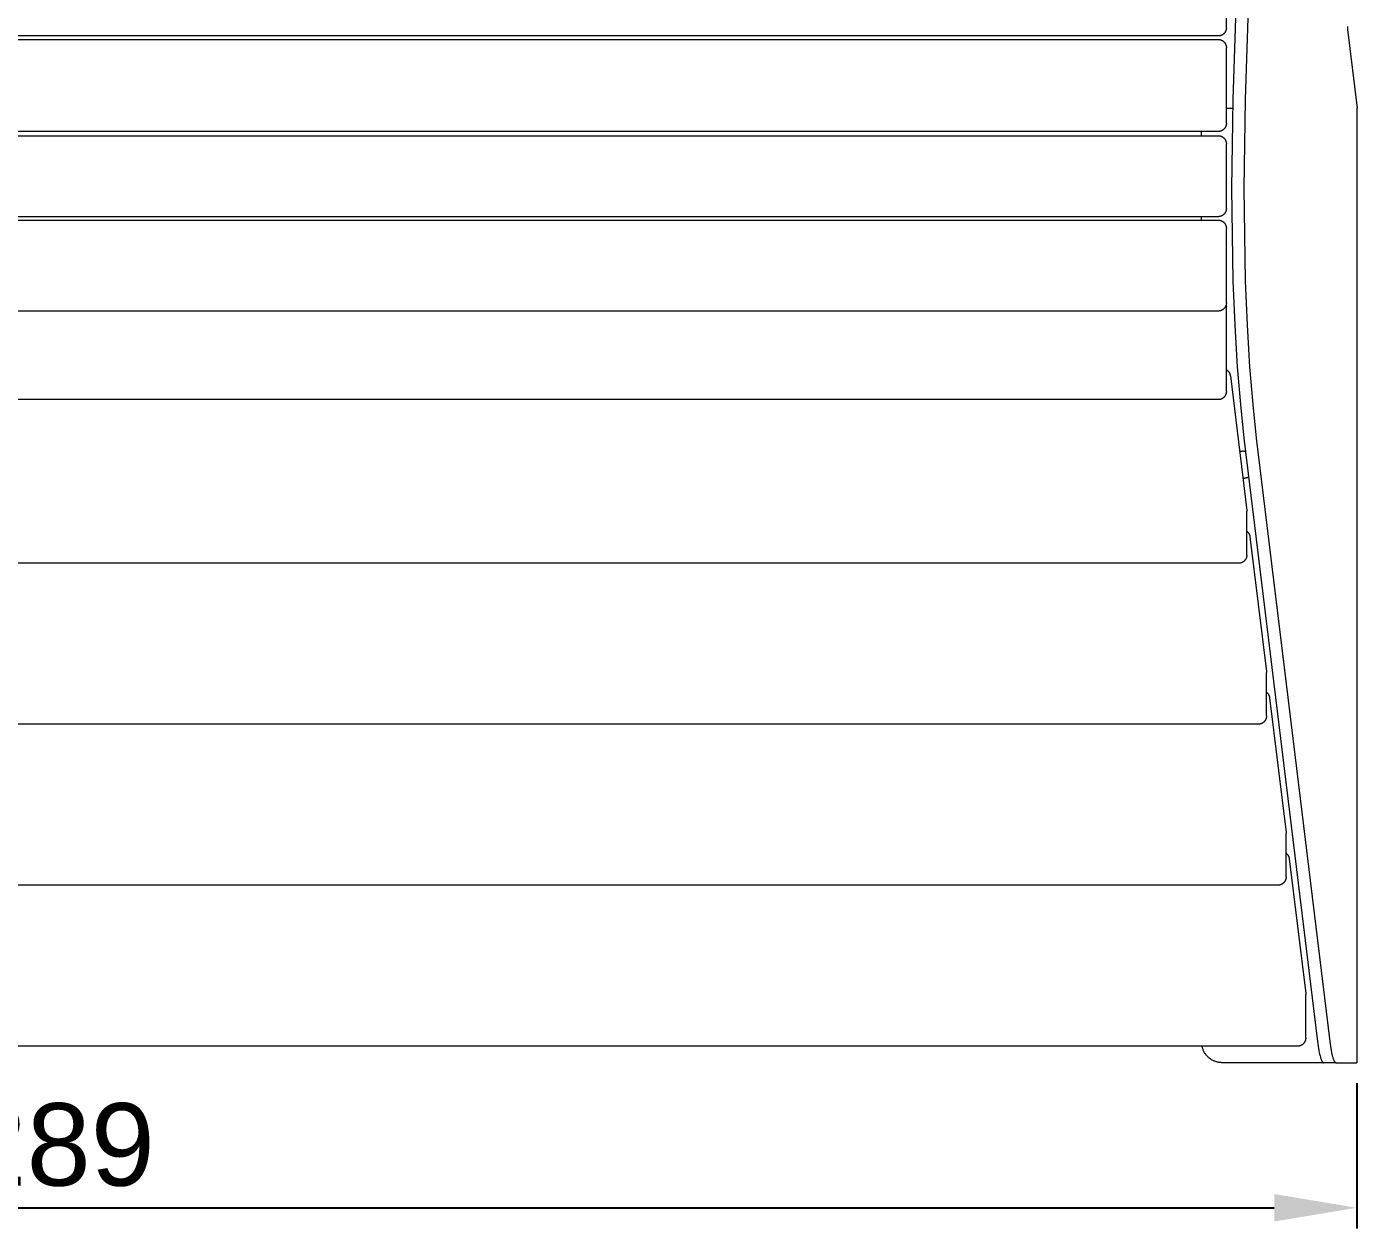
# Model space of a CAD drawing. Header units: millimetres. Extents: x 143 to 4970, y 293 to 3610.
# Drawn here: x 834 to 1479, y 293 to 876 of the extents above; entities that cross this region are included whole.
import ezdxf

# ---------------------------------------------------------------- set-up
doc = ezdxf.new("R2010")
doc.units = ezdxf.units.MM
doc.layers.add('ZANO_R', color=7, linetype='Continuous', lineweight=0)
doc.layers.add('ZANO_W', color=1, linetype='Continuous', lineweight=0)
doc.styles.get("Standard").update_dxf_attribs({"font": 'ARIALUNI.TTF'})
doc.dimstyles.new('pl i ang', dxfattribs={"dimtxt": 50, "dimasz": 50, "dimexe": 1.25, "dimexo": 0.625, "dimgap": 10, "dimtad": 1, "dimtoh": 1, "dimtxsty": 'Standard', "dimcen": 2.5, "dimclrd": 1, "dimclre": 1, "dimclrt": 1, "dimadec": 0, "dimazin": 0, "dimtfac": 1, "dimtmove": 0, "dimatfit": 3, "dimfxl": 1, "dimarcsym": 1})

# ---------------------------------------------------------------- blocks, each defined once
blk = doc.blocks.new('*D402')
at = {"layer": 'ZANO_W', "color": 1, "lineweight": -2}
for p, q in [((189.14, 363.3), (189.14, 292.94)), ((1478.47, 363.3), (1478.47, 292.94)), ((229.14, 302.94), (1438.47, 302.94))]:
    blk.add_line(p, q, dxfattribs=at)
at = {"layer": 'ZANO_W', "color": 1}
for points in [[(229.14, 309.61), (229.14, 296.27), (189.14, 302.94)], [(1438.47, 296.27), (1438.47, 309.61), (1478.47, 302.94)]]:
    blk.add_solid(points, dxfattribs=at)
at = {"layer": 'ZANO_W', "color": 1, "insert": (833.8, 333.38), "char_height": 40, "attachment_point": 5}
blk.add_mtext('1289', dxfattribs=at)

msp = doc.modelspace()

# ---------------------------------------------------------------- linework, layer by layer
at = {"layer": 'ZANO_R'}
for p, q in [((1424.59, 1028.3), (1418.46, 840.46)), ((1430.55, 1028.3), (1424.41, 840.46)), ((1415.3, 875.23), (1415.3, 882.94)), ((1411.3, 871.23), (256.3, 871.23)), ((1411.44, 871.23), (1411.3, 871.23)), ((1411.58, 871.24), (1411.44, 871.23)), ((1411.71, 871.25), (1411.58, 871.24)), ((1411.85, 871.27), (1411.71, 871.25)), ((1411.98, 871.29), (1411.85, 871.27)), ((1412.12, 871.31), (1411.98, 871.29)), ((1412.25, 871.34), (1412.12, 871.31)), ((1412.38, 871.38), (1412.25, 871.34)), ((1412.51, 871.42), (1412.38, 871.38)), ((1412.64, 871.46), (1412.51, 871.42)), ((1412.77, 871.51), (1412.64, 871.46)), ((1412.9, 871.56), (1412.77, 871.51)), ((1413.02, 871.62), (1412.9, 871.56)), ((1413.14, 871.68), (1413.02, 871.62)), ((1413.26, 871.74), (1413.14, 871.68)), ((1413.38, 871.81), (1413.26, 871.74)), ((1413.5, 871.89), (1413.38, 871.81)), ((1413.61, 871.96), (1413.5, 871.89)), ((1413.72, 872.04), (1413.61, 871.96)), ((1413.83, 872.13), (1413.72, 872.04)), ((1413.93, 872.22), (1413.83, 872.13)), ((1414.03, 872.31), (1413.93, 872.22)), ((1414.13, 872.4), (1414.03, 872.31)), ((1414.23, 872.5), (1414.13, 872.4)), ((1414.32, 872.6), (1414.23, 872.5)), ((1414.41, 872.71), (1414.32, 872.6)), ((1414.49, 872.81), (1414.41, 872.71)), ((1414.57, 872.92), (1414.49, 872.81)), ((1414.65, 873.04), (1414.57, 872.92)), ((1414.72, 873.15), (1414.65, 873.04)), ((1414.79, 873.27), (1414.72, 873.15)), ((1414.85, 873.39), (1414.79, 873.27)), ((1414.91, 873.51), (1414.85, 873.39)), ((1414.97, 873.64), (1414.91, 873.51)), ((1415.02, 873.76), (1414.97, 873.64)), ((1415.07, 873.89), (1415.02, 873.76)), ((1415.11, 874.02), (1415.07, 873.89)), ((1415.15, 874.15), (1415.11, 874.02)), ((1415.19, 874.28), (1415.15, 874.15)), ((1415.22, 874.42), (1415.19, 874.28)), ((1415.24, 874.55), (1415.22, 874.42)), ((1415.27, 874.69), (1415.24, 874.55)), ((1415.28, 874.82), (1415.27, 874.69)), ((1415.29, 874.96), (1415.28, 874.82)), ((1415.3, 875.09), (1415.29, 874.96)), ((1415.3, 875.23), (1415.3, 875.09)), ((1474.16, 875.59), (1474.14, 875.78)), ((1474.14, 874.45), (1474.16, 874.64)), ((1478.79, 836.29), (1474.14, 874.45)), ((1474.18, 875.4), (1474.16, 875.59)), ((1474.16, 874.64), (1474.18, 874.83)), ((1474.18, 875.21), (1474.18, 875.4)), ((1474.18, 875.02), (1474.18, 875.21)), ((1474.18, 874.83), (1474.18, 875.02)), ((256.3, 869.55), (1411.3, 869.55)), ((1411.3, 869.55), (1411.44, 869.54)), ((1411.44, 869.54), (1411.58, 869.54)), ((1411.58, 869.54), (1411.71, 869.52)), ((1411.71, 869.52), (1411.85, 869.51)), ((1411.85, 869.51), (1411.98, 869.49)), ((1411.98, 869.49), (1412.12, 869.46)), ((1412.12, 869.46), (1412.25, 869.43)), ((1412.25, 869.43), (1412.38, 869.4)), ((1412.38, 869.4), (1412.51, 869.36)), ((1412.51, 869.36), (1412.64, 869.31)), ((1412.64, 869.31), (1412.77, 869.27)), ((1412.77, 869.27), (1412.9, 869.21)), ((1412.9, 869.21), (1413.02, 869.16)), ((1413.02, 869.16), (1413.14, 869.1)), ((1413.14, 869.1), (1413.26, 869.03)), ((1413.26, 869.03), (1413.38, 868.96)), ((1413.38, 868.96), (1413.5, 868.89)), ((1413.5, 868.89), (1413.61, 868.81)), ((1413.61, 868.81), (1413.72, 868.73)), ((1413.72, 868.73), (1413.83, 868.65)), ((1413.83, 868.65), (1413.93, 868.56)), ((1413.93, 868.56), (1414.03, 868.47)), ((1414.03, 868.47), (1414.13, 868.37)), ((1414.13, 868.37), (1414.23, 868.28)), ((1414.23, 868.28), (1414.32, 868.17)), ((1414.32, 868.17), (1414.41, 868.07)), ((1414.41, 868.07), (1414.49, 867.96)), ((1414.49, 867.96), (1414.57, 867.85)), ((1414.57, 867.85), (1414.65, 867.74)), ((1414.65, 867.74), (1414.72, 867.62)), ((1414.72, 867.62), (1414.79, 867.51)), ((1414.79, 867.51), (1414.85, 867.39)), ((1414.85, 867.39), (1414.91, 867.26)), ((1414.91, 867.26), (1414.97, 867.14)), ((1414.97, 867.14), (1415.02, 867.01)), ((1415.02, 867.01), (1415.07, 866.89)), ((1415.07, 866.89), (1415.11, 866.76)), ((1415.11, 866.76), (1415.15, 866.62)), ((1415.15, 866.62), (1415.19, 866.49)), ((1415.19, 866.49), (1415.22, 866.36)), ((1415.22, 866.36), (1415.24, 866.23)), ((1415.24, 866.23), (1415.27, 866.09)), ((1415.27, 866.09), (1415.28, 865.95)), ((1415.28, 865.95), (1415.29, 865.82)), ((1415.29, 865.82), (1415.3, 865.68)), ((1415.3, 865.68), (1415.3, 865.55)), ((1415.3, 836.53), (1415.3, 865.55)), ((1418.46, 840.46), (1417.75, 797.23)), ((1424.41, 840.46), (1423.71, 797.23)), ((1415.3, 828.91), (1415.3, 836.53)), ((1415.3, 836.29), (1418.33, 836.29)), ((1478.4, 836.29), (1478.79, 836.29)), ((1478.47, 836.29), (1478.47, 373.3)), ((1413.61, 825.64), (1413.5, 825.56)), ((1413.72, 825.72), (1413.61, 825.64)), ((1413.83, 825.8), (1413.72, 825.72)), ((1413.93, 825.89), (1413.83, 825.8)), ((1414.03, 825.98), (1413.93, 825.89)), ((1414.13, 826.08), (1414.03, 825.98)), ((1414.23, 826.18), (1414.13, 826.08)), ((1414.32, 826.28), (1414.23, 826.18)), ((1414.41, 826.38), (1414.32, 826.28)), ((1414.49, 826.49), (1414.41, 826.38)), ((1414.57, 826.6), (1414.49, 826.49)), ((1414.65, 826.71), (1414.57, 826.6)), ((1414.72, 826.83), (1414.65, 826.71)), ((1414.79, 826.95), (1414.72, 826.83)), ((1414.85, 827.07), (1414.79, 826.95)), ((1414.91, 827.19), (1414.85, 827.07)), ((1414.97, 827.31), (1414.91, 827.19)), ((1415.02, 827.44), (1414.97, 827.31)), ((1415.07, 827.57), (1415.02, 827.44)), ((1415.11, 827.7), (1415.07, 827.57)), ((1415.15, 827.83), (1415.11, 827.7)), ((1415.19, 827.96), (1415.15, 827.83)), ((1415.22, 828.09), (1415.19, 827.96)), ((1415.24, 828.23), (1415.22, 828.09)), ((1415.27, 828.36), (1415.24, 828.23)), ((1415.28, 828.5), (1415.27, 828.36)), ((1415.29, 828.63), (1415.28, 828.5)), ((1415.3, 828.77), (1415.29, 828.63)), ((1415.3, 828.91), (1415.3, 828.77)), ((1411.3, 824.91), (256.3, 824.91)), ((256.3, 822.84), (1411.3, 822.84)), ((1403.3, 822.84), (1403.3, 824.91)), ((1411.44, 824.91), (1411.3, 824.91)), ((1411.3, 822.84), (1411.44, 822.84)), ((1411.58, 824.92), (1411.44, 824.91)), ((1411.44, 822.84), (1411.58, 822.83)), ((1411.71, 824.93), (1411.58, 824.92)), ((1411.58, 822.83), (1411.71, 822.82)), ((1411.85, 824.94), (1411.71, 824.93)), ((1411.71, 822.82), (1411.85, 822.81)), ((1411.98, 824.96), (1411.85, 824.94)), ((1411.85, 822.81), (1411.98, 822.79)), ((1412.12, 824.99), (1411.98, 824.96)), ((1411.98, 822.79), (1412.12, 822.76)), ((1412.25, 825.02), (1412.12, 824.99)), ((1412.12, 822.76), (1412.25, 822.73)), ((1412.38, 825.05), (1412.25, 825.02)), ((1412.25, 822.73), (1412.38, 822.7)), ((1412.51, 825.09), (1412.38, 825.05)), ((1412.38, 822.7), (1412.51, 822.66)), ((1412.64, 825.14), (1412.51, 825.09)), ((1412.51, 822.66), (1412.64, 822.61)), ((1412.77, 825.19), (1412.64, 825.14)), ((1412.64, 822.61), (1412.77, 822.57)), ((1412.9, 825.24), (1412.77, 825.19)), ((1412.77, 822.57), (1412.9, 822.51)), ((1413.02, 825.29), (1412.9, 825.24)), ((1412.9, 822.51), (1413.02, 822.46)), ((1413.14, 825.35), (1413.02, 825.29)), ((1413.02, 822.46), (1413.14, 822.4)), ((1413.26, 825.42), (1413.14, 825.35)), ((1413.14, 822.4), (1413.26, 822.33)), ((1413.38, 825.49), (1413.26, 825.42)), ((1413.26, 822.33), (1413.38, 822.26)), ((1413.5, 825.56), (1413.38, 825.49)), ((1413.38, 822.26), (1413.5, 822.19)), ((1413.5, 822.19), (1413.61, 822.11)), ((1413.61, 822.11), (1413.72, 822.03)), ((1413.72, 822.03), (1413.83, 821.95)), ((1413.83, 821.95), (1413.93, 821.86)), ((1413.93, 821.86), (1414.03, 821.77)), ((1414.03, 821.77), (1414.13, 821.67)), ((1414.13, 821.67), (1414.23, 821.57)), ((1414.23, 821.57), (1414.32, 821.47)), ((1414.32, 821.47), (1414.41, 821.37)), ((1414.41, 821.37), (1414.49, 821.26)), ((1414.49, 821.26), (1414.57, 821.15)), ((1414.57, 821.15), (1414.65, 821.04)), ((1414.65, 821.04), (1414.72, 820.92)), ((1414.72, 820.92), (1414.79, 820.8)), ((1414.79, 820.8), (1414.85, 820.68)), ((1414.85, 820.68), (1414.91, 820.56)), ((1414.91, 820.56), (1414.97, 820.44)), ((1414.97, 820.44), (1415.02, 820.31)), ((1415.02, 820.31), (1415.07, 820.18)), ((1415.07, 820.18), (1415.11, 820.05)), ((1415.11, 820.05), (1415.15, 819.92)), ((1415.15, 819.92), (1415.19, 819.79)), ((1415.19, 819.79), (1415.22, 819.66)), ((1415.22, 819.66), (1415.24, 819.52)), ((1415.24, 819.52), (1415.27, 819.39)), ((1415.27, 819.39), (1415.28, 819.25)), ((1415.28, 819.25), (1415.29, 819.12)), ((1415.29, 819.12), (1415.3, 818.98)), ((1415.3, 818.98), (1415.3, 818.84)), ((1415.3, 788.87), (1415.3, 818.84)), ((1417.75, 797.23), (1418.46, 752.46)), ((1423.71, 797.23), (1424.41, 752.46)), ((1415.24, 786.92), (1415.22, 786.78)), ((1415.27, 787.05), (1415.24, 786.92)), ((1415.28, 787.19), (1415.27, 787.05)), ((1415.29, 787.33), (1415.28, 787.19)), ((1415.3, 787.46), (1415.29, 787.33)), ((1415.3, 787.6), (1415.3, 788.87)), ((1415.3, 787.6), (1415.3, 787.46)), ((1411.3, 783.6), (256.3, 783.6)), ((256.3, 781.91), (1411.3, 781.91)), ((1403.3, 781.91), (1403.3, 783.6)), ((1411.44, 783.6), (1411.3, 783.6)), ((1411.3, 781.91), (1411.44, 781.91)), ((1411.58, 783.61), (1411.44, 783.6)), ((1411.44, 781.91), (1411.58, 781.9)), ((1411.71, 783.62), (1411.58, 783.61)), ((1411.58, 781.9), (1411.71, 781.89)), ((1411.85, 783.64), (1411.71, 783.62)), ((1411.71, 781.89), (1411.85, 781.88)), ((1411.98, 783.66), (1411.85, 783.64)), ((1411.85, 781.88), (1411.98, 781.85)), ((1412.12, 783.68), (1411.98, 783.66)), ((1411.98, 781.85), (1412.12, 781.83)), ((1412.25, 783.71), (1412.12, 783.68)), ((1412.12, 781.83), (1412.25, 781.8)), ((1412.38, 783.75), (1412.25, 783.71)), ((1412.25, 781.8), (1412.38, 781.76)), ((1412.51, 783.79), (1412.38, 783.75)), ((1412.38, 781.76), (1412.51, 781.73)), ((1412.64, 783.83), (1412.51, 783.79)), ((1412.51, 781.73), (1412.64, 781.68)), ((1412.77, 783.88), (1412.64, 783.83)), ((1412.64, 781.68), (1412.77, 781.63)), ((1412.9, 783.93), (1412.77, 783.88)), ((1412.77, 781.63), (1412.9, 781.58)), ((1413.02, 783.99), (1412.9, 783.93)), ((1412.9, 781.58), (1413.02, 781.52)), ((1413.14, 784.05), (1413.02, 783.99)), ((1413.02, 781.52), (1413.14, 781.46)), ((1413.26, 784.11), (1413.14, 784.05)), ((1413.14, 781.46), (1413.26, 781.4)), ((1413.38, 784.18), (1413.26, 784.11)), ((1413.26, 781.4), (1413.38, 781.33)), ((1413.5, 784.25), (1413.38, 784.18)), ((1413.38, 781.33), (1413.5, 781.26)), ((1413.61, 784.33), (1413.5, 784.25)), ((1413.5, 781.26), (1413.61, 781.18)), ((1413.72, 784.41), (1413.61, 784.33)), ((1413.61, 781.18), (1413.72, 781.1)), ((1413.83, 784.5), (1413.72, 784.41)), ((1413.72, 781.1), (1413.83, 781.02)), ((1413.93, 784.58), (1413.83, 784.5)), ((1413.83, 781.02), (1413.93, 780.93)), ((1414.03, 784.68), (1413.93, 784.58)), ((1413.93, 780.93), (1414.03, 780.84)), ((1414.13, 784.77), (1414.03, 784.68)), ((1414.03, 780.84), (1414.13, 780.74)), ((1414.23, 784.87), (1414.13, 784.77)), ((1414.13, 780.74), (1414.23, 780.64)), ((1414.32, 784.97), (1414.23, 784.87)), ((1414.23, 780.64), (1414.32, 780.54)), ((1414.41, 785.07), (1414.32, 784.97)), ((1414.32, 780.54), (1414.41, 780.44)), ((1414.49, 785.18), (1414.41, 785.07)), ((1414.57, 785.29), (1414.49, 785.18)), ((1414.65, 785.4), (1414.57, 785.29)), ((1414.72, 785.52), (1414.65, 785.4)), ((1414.79, 785.64), (1414.72, 785.52)), ((1414.85, 785.76), (1414.79, 785.64)), ((1414.91, 785.88), (1414.85, 785.76)), ((1414.97, 786.01), (1414.91, 785.88)), ((1415.02, 786.13), (1414.97, 786.01)), ((1415.07, 786.26), (1415.02, 786.13)), ((1415.11, 786.39), (1415.07, 786.26)), ((1415.15, 786.52), (1415.11, 786.39)), ((1415.19, 786.65), (1415.15, 786.52)), ((1415.22, 786.78), (1415.19, 786.65)), ((1414.41, 780.44), (1414.49, 780.33)), ((1414.49, 780.33), (1414.57, 780.22)), ((1414.57, 780.22), (1414.65, 780.11)), ((1414.65, 780.11), (1414.72, 779.99)), ((1414.72, 779.99), (1414.79, 779.87)), ((1414.79, 779.87), (1414.85, 779.75)), ((1414.85, 779.75), (1414.91, 779.63)), ((1414.91, 779.63), (1414.97, 779.51)), ((1414.97, 779.51), (1415.02, 779.38)), ((1415.02, 779.38), (1415.07, 779.25)), ((1415.07, 779.25), (1415.11, 779.12)), ((1415.11, 779.12), (1415.15, 778.99)), ((1415.15, 778.99), (1415.19, 778.86)), ((1415.19, 778.86), (1415.22, 778.73)), ((1415.22, 778.73), (1415.24, 778.59)), ((1415.24, 778.59), (1415.27, 778.46)), ((1415.27, 778.46), (1415.28, 778.32)), ((1415.28, 778.32), (1415.29, 778.19)), ((1415.29, 778.19), (1415.3, 778.05)), ((1415.3, 778.05), (1415.3, 777.91)), ((1415.3, 771.03), (1415.3, 777.91)), ((1415.3, 741.83), (1415.3, 771.03)), ((1418.46, 752.46), (1419.35, 730.95)), ((1424.41, 752.46), (1425.31, 730.95)), ((1415.3, 741.83), (1415.3, 741.69)), ((1411.3, 737.83), (256.3, 737.83)), ((1411.44, 737.83), (1411.3, 737.83)), ((1411.58, 737.84), (1411.44, 737.83)), ((1411.71, 737.85), (1411.58, 737.84)), ((1411.85, 737.86), (1411.71, 737.85)), ((1411.98, 737.89), (1411.85, 737.86)), ((1412.12, 737.91), (1411.98, 737.89)), ((1412.25, 737.94), (1412.12, 737.91)), ((1412.38, 737.98), (1412.25, 737.94)), ((1412.51, 738.01), (1412.38, 737.98)), ((1412.64, 738.06), (1412.51, 738.01)), ((1412.77, 738.11), (1412.64, 738.06)), ((1412.9, 738.16), (1412.77, 738.11)), ((1413.02, 738.21), (1412.9, 738.16)), ((1413.14, 738.28), (1413.02, 738.21)), ((1413.26, 738.34), (1413.14, 738.28)), ((1413.38, 738.41), (1413.26, 738.34)), ((1413.5, 738.48), (1413.38, 738.41)), ((1413.61, 738.56), (1413.5, 738.48)), ((1413.72, 738.64), (1413.61, 738.56)), ((1413.83, 738.72), (1413.72, 738.64)), ((1413.93, 738.81), (1413.83, 738.72)), ((1414.03, 738.9), (1413.93, 738.81)), ((1414.13, 739), (1414.03, 738.9)), ((1414.23, 739.1), (1414.13, 739)), ((1414.32, 739.2), (1414.23, 739.1)), ((1414.41, 739.3), (1414.32, 739.2)), ((1414.49, 739.41), (1414.41, 739.3)), ((1414.57, 739.52), (1414.49, 739.41)), ((1414.65, 739.63), (1414.57, 739.52)), ((1414.72, 739.75), (1414.65, 739.63)), ((1414.79, 739.87), (1414.72, 739.75)), ((1414.85, 739.99), (1414.79, 739.87)), ((1414.91, 740.11), (1414.85, 739.99)), ((1414.97, 740.23), (1414.91, 740.11)), ((1415.02, 740.36), (1414.97, 740.23)), ((1415.07, 740.49), (1415.02, 740.36)), ((1415.11, 740.62), (1415.07, 740.49)), ((1415.15, 740.75), (1415.11, 740.62)), ((1415.19, 740.88), (1415.15, 740.75)), ((1415.15, 740.74), (1415.19, 740.61)), ((1415.22, 741.01), (1415.19, 740.88)), ((1415.19, 740.61), (1415.22, 740.48)), ((1415.24, 741.15), (1415.22, 741.01)), ((1415.22, 740.48), (1415.24, 740.34)), ((1415.27, 741.28), (1415.24, 741.15)), ((1415.24, 740.34), (1415.26, 740.21)), ((1415.26, 740.21), (1415.28, 740.07)), ((1415.28, 741.42), (1415.27, 741.28)), ((1415.29, 741.55), (1415.28, 741.42)), ((1415.28, 740.07), (1415.29, 739.93)), ((1415.3, 741.69), (1415.29, 741.55)), ((1415.29, 739.93), (1415.3, 739.8)), ((1415.3, 739.8), (1415.3, 739.66)), ((1415.3, 725.11), (1415.3, 739.66)), ((1419.35, 730.95), (1420.58, 710.79)), ((1425.31, 730.95), (1426.53, 710.79)), ((1415.3, 698.87), (1415.3, 725.11)), ((1420.58, 710.79), (1422.08, 692.44)), ((1426.53, 710.79), (1428.04, 692.44)), ((1415.3, 709.38), (1415.42, 709.31)), ((1415.42, 709.31), (1415.53, 709.24)), ((1415.53, 709.24), (1415.64, 709.16)), ((1415.64, 709.16), (1415.75, 709.07)), ((1415.75, 709.07), (1415.85, 708.99)), ((1415.85, 708.99), (1415.95, 708.9)), ((1415.95, 708.9), (1416.05, 708.81)), ((1416.05, 708.81), (1416.15, 708.71)), ((1416.15, 708.71), (1416.24, 708.61)), ((1416.24, 708.61), (1416.33, 708.51)), ((1416.33, 708.51), (1416.41, 708.4)), ((1416.41, 708.4), (1416.49, 708.3)), ((1416.49, 708.3), (1416.57, 708.18)), ((1416.57, 708.18), (1416.64, 708.07)), ((1416.64, 708.07), (1416.71, 707.96)), ((1416.71, 707.96), (1416.78, 707.84)), ((1416.78, 707.84), (1416.84, 707.72)), ((1416.84, 707.72), (1416.9, 707.6)), ((1416.9, 707.6), (1416.95, 707.47)), ((1416.95, 707.47), (1417, 707.35)), ((1417, 707.35), (1417.05, 707.22)), ((1417.05, 707.22), (1417.09, 707.09)), ((1417.09, 707.09), (1417.13, 706.96)), ((1417.13, 706.96), (1417.16, 706.83)), ((1417.16, 706.83), (1417.18, 706.7)), ((1417.18, 706.7), (1417.21, 706.56)), ((1417.21, 706.56), (1417.23, 706.43)), ((1417.23, 706.43), (1425.18, 641.13)), ((1414.65, 696.68), (1414.57, 696.57)), ((1414.72, 696.79), (1414.65, 696.68)), ((1414.79, 696.91), (1414.72, 696.79)), ((1414.85, 697.03), (1414.79, 696.91)), ((1414.91, 697.16), (1414.85, 697.03)), ((1414.97, 697.28), (1414.91, 697.16)), ((1415.02, 697.41), (1414.97, 697.28)), ((1415.07, 697.53), (1415.02, 697.41)), ((1415.11, 697.66), (1415.07, 697.53)), ((1415.15, 697.79), (1415.11, 697.66)), ((1415.19, 697.93), (1415.15, 697.79)), ((1415.22, 698.06), (1415.19, 697.93)), ((1415.24, 698.19), (1415.22, 698.06)), ((1415.27, 698.33), (1415.24, 698.19)), ((1415.28, 698.46), (1415.27, 698.33)), ((1415.29, 698.6), (1415.28, 698.46)), ((1415.3, 698.74), (1415.29, 698.6)), ((1415.3, 698.87), (1415.3, 698.74)), ((1411.3, 694.87), (256.3, 694.87)), ((1411.44, 694.88), (1411.3, 694.87)), ((1411.58, 694.88), (1411.44, 694.88)), ((1411.71, 694.89), (1411.58, 694.88)), ((1411.85, 694.91), (1411.71, 694.89)), ((1411.98, 694.93), (1411.85, 694.91)), ((1412.12, 694.96), (1411.98, 694.93)), ((1412.25, 694.99), (1412.12, 694.96)), ((1412.38, 695.02), (1412.25, 694.99)), ((1412.51, 695.06), (1412.38, 695.02)), ((1412.64, 695.1), (1412.51, 695.06)), ((1412.77, 695.15), (1412.64, 695.1)), ((1412.9, 695.2), (1412.77, 695.15)), ((1413.02, 695.26), (1412.9, 695.2)), ((1413.14, 695.32), (1413.02, 695.26)), ((1413.26, 695.39), (1413.14, 695.32)), ((1413.38, 695.46), (1413.26, 695.39)), ((1413.5, 695.53), (1413.38, 695.46)), ((1413.61, 695.61), (1413.5, 695.53)), ((1413.72, 695.69), (1413.61, 695.61)), ((1413.83, 695.77), (1413.72, 695.69)), ((1413.93, 695.86), (1413.83, 695.77)), ((1414.03, 695.95), (1413.93, 695.86)), ((1414.13, 696.04), (1414.03, 695.95)), ((1414.23, 696.14), (1414.13, 696.04)), ((1414.32, 696.24), (1414.23, 696.14)), ((1414.41, 696.35), (1414.32, 696.24)), ((1414.49, 696.46), (1414.41, 696.35)), ((1414.57, 696.57), (1414.49, 696.46)), ((1422.08, 692.44), (1423.82, 676.25)), ((1428.04, 692.44), (1429.78, 676.25)), ((1423.82, 676.25), (1459.49, 383.56)), ((1429.78, 676.25), (1465.45, 383.56)), ((1421.93, 669.66), (1421.71, 669.61)), ((1422.16, 669.7), (1421.93, 669.66)), ((1422.38, 669.74), (1422.16, 669.7)), ((1422.6, 669.77), (1422.38, 669.74)), ((1422.83, 669.79), (1422.6, 669.77)), ((1423.05, 669.8), (1422.83, 669.79)), ((1423.28, 669.8), (1423.05, 669.8)), ((1423.5, 669.8), (1423.28, 669.8)), ((1423.73, 669.79), (1423.5, 669.8)), ((1423.95, 669.77), (1423.73, 669.79)), ((1424.18, 669.75), (1423.95, 669.77)), ((1424.4, 669.71), (1424.18, 669.75)), ((1424.62, 669.67), (1424.4, 669.71)), ((1423.27, 656.8), (1423.5, 656.81)), ((1423.5, 656.81), (1423.73, 656.82)), ((1423.73, 656.82), (1423.95, 656.84)), ((1423.95, 656.84), (1424.17, 656.86)), ((1424.17, 656.86), (1424.4, 656.9)), ((1424.4, 656.9), (1424.62, 656.94)), ((1424.62, 656.94), (1424.84, 656.99)), ((1424.84, 656.99), (1425.06, 657.05)), ((1425.06, 657.05), (1425.27, 657.11)), ((1425.27, 657.11), (1425.49, 657.18)), ((1425.49, 657.18), (1425.7, 657.26)), ((1425.7, 657.26), (1425.91, 657.35)), ((1425.91, 657.35), (1426.11, 657.44)), ((1425.18, 641.13), (1425.2, 641.01)), ((1425.2, 641.01), (1425.21, 640.89)), ((1425.21, 640.89), (1425.21, 640.77)), ((1425.21, 640.77), (1425.21, 640.65)), ((1425.21, 619.51), (1425.21, 640.65)), ((1425.21, 631.04), (1425.32, 630.95)), ((1425.32, 630.95), (1425.43, 630.86)), ((1425.43, 630.86), (1425.53, 630.77)), ((1425.53, 630.77), (1425.63, 630.67)), ((1425.63, 630.67), (1425.72, 630.57)), ((1425.72, 630.57), (1425.81, 630.47)), ((1425.81, 630.47), (1425.9, 630.36)), ((1425.9, 630.36), (1425.98, 630.26)), ((1425.98, 630.26), (1426.06, 630.14)), ((1426.06, 630.14), (1426.14, 630.03)), ((1426.14, 630.03), (1426.21, 629.91)), ((1426.21, 629.91), (1426.28, 629.79)), ((1426.28, 629.79), (1426.34, 629.67)), ((1426.34, 629.67), (1426.4, 629.55)), ((1426.4, 629.55), (1426.46, 629.42)), ((1426.46, 629.42), (1426.51, 629.29)), ((1426.51, 629.29), (1426.56, 629.16)), ((1426.56, 629.16), (1426.6, 629.03)), ((1426.6, 629.03), (1426.64, 628.9)), ((1426.64, 628.9), (1426.67, 628.76)), ((1426.67, 628.76), (1426.7, 628.63)), ((1426.7, 628.63), (1426.72, 628.49)), ((1426.72, 628.49), (1426.74, 628.36)), ((1426.74, 628.36), (1434.7, 563.06)), ((1425.2, 619.24), (1425.19, 619.11)), ((1425.21, 619.38), (1425.2, 619.24)), ((1425.21, 619.51), (1425.21, 619.38)), ((1421.21, 615.51), (246.39, 615.51)), ((1421.35, 615.52), (1421.21, 615.51)), ((1421.49, 615.52), (1421.35, 615.52)), ((1421.62, 615.54), (1421.49, 615.52)), ((1421.76, 615.55), (1421.62, 615.54)), ((1421.89, 615.57), (1421.76, 615.55)), ((1422.03, 615.6), (1421.89, 615.57)), ((1422.16, 615.63), (1422.03, 615.6)), ((1422.29, 615.66), (1422.16, 615.63)), ((1422.42, 615.7), (1422.29, 615.66)), ((1422.55, 615.75), (1422.42, 615.7)), ((1422.68, 615.79), (1422.55, 615.75)), ((1422.81, 615.85), (1422.68, 615.79)), ((1422.93, 615.9), (1422.81, 615.85)), ((1423.05, 615.96), (1422.93, 615.9)), ((1423.17, 616.03), (1423.05, 615.96)), ((1423.29, 616.1), (1423.17, 616.03)), ((1423.41, 616.17), (1423.29, 616.1)), ((1423.52, 616.25), (1423.41, 616.17)), ((1423.63, 616.33), (1423.52, 616.25)), ((1423.74, 616.41), (1423.63, 616.33)), ((1423.84, 616.5), (1423.74, 616.41)), ((1423.94, 616.59), (1423.84, 616.5)), ((1424.04, 616.69), (1423.94, 616.59)), ((1424.14, 616.78), (1424.04, 616.69)), ((1424.23, 616.89), (1424.14, 616.78)), ((1424.32, 616.99), (1424.23, 616.89)), ((1424.4, 617.1), (1424.32, 616.99)), ((1424.48, 617.21), (1424.4, 617.1)), ((1424.56, 617.32), (1424.48, 617.21)), ((1424.63, 617.44), (1424.56, 617.32)), ((1424.7, 617.55), (1424.63, 617.44)), ((1424.77, 617.67), (1424.7, 617.55)), ((1424.83, 617.8), (1424.77, 617.67)), ((1424.88, 617.92), (1424.83, 617.8)), ((1424.93, 618.05), (1424.88, 617.92)), ((1424.98, 618.17), (1424.93, 618.05)), ((1425.03, 618.3), (1424.98, 618.17)), ((1425.07, 618.44), (1425.03, 618.3)), ((1425.1, 618.57), (1425.07, 618.44)), ((1425.13, 618.7), (1425.1, 618.57)), ((1425.16, 618.83), (1425.13, 618.7)), ((1425.18, 618.97), (1425.16, 618.83)), ((1425.19, 619.11), (1425.18, 618.97)), ((1434.7, 563.06), (1434.71, 562.94)), ((1434.71, 562.94), (1434.72, 562.82)), ((1434.72, 562.82), (1434.73, 562.7)), ((1434.73, 562.7), (1434.73, 562.58)), ((1434.73, 541.44), (1434.73, 562.58)), ((1434.73, 552.97), (1434.84, 552.88)), ((1434.84, 552.88), (1434.94, 552.79)), ((1434.94, 552.79), (1435.04, 552.7)), ((1435.04, 552.7), (1435.14, 552.6)), ((1435.14, 552.6), (1435.23, 552.5)), ((1435.23, 552.5), (1435.33, 552.4)), ((1435.33, 552.4), (1435.41, 552.29)), ((1435.41, 552.29), (1435.5, 552.18)), ((1435.5, 552.18), (1435.58, 552.07)), ((1435.58, 552.07), (1435.65, 551.96)), ((1435.65, 551.96), (1435.73, 551.84)), ((1435.73, 551.84), (1435.79, 551.72)), ((1435.79, 551.72), (1435.86, 551.6)), ((1435.86, 551.6), (1435.92, 551.47)), ((1435.92, 551.47), (1435.97, 551.35)), ((1435.97, 551.35), (1436.03, 551.22)), ((1436.03, 551.22), (1436.07, 551.09)), ((1436.07, 551.09), (1436.11, 550.96)), ((1436.11, 550.96), (1436.15, 550.83)), ((1436.15, 550.83), (1436.18, 550.69)), ((1436.18, 550.69), (1436.21, 550.56)), ((1436.21, 550.56), (1436.24, 550.42)), ((1436.24, 550.42), (1436.26, 550.28)), ((1436.26, 550.28), (1444.21, 484.99)), ((1430.73, 537.44), (236.88, 537.44)), ((1430.86, 537.44), (1430.73, 537.44)), ((1431, 537.45), (1430.86, 537.44)), ((1431.14, 537.46), (1431, 537.45)), ((1431.27, 537.48), (1431.14, 537.46)), ((1431.41, 537.5), (1431.27, 537.48)), ((1431.54, 537.53), (1431.41, 537.5)), ((1431.68, 537.56), (1431.54, 537.53)), ((1431.81, 537.59), (1431.68, 537.56)), ((1431.94, 537.63), (1431.81, 537.59)), ((1432.07, 537.67), (1431.94, 537.63)), ((1432.2, 537.72), (1432.07, 537.67)), ((1432.32, 537.77), (1432.2, 537.72)), ((1432.45, 537.83), (1432.32, 537.77)), ((1432.57, 537.89), (1432.45, 537.83)), ((1432.69, 537.96), (1432.57, 537.89)), ((1432.81, 538.02), (1432.69, 537.96)), ((1432.92, 538.1), (1432.81, 538.02)), ((1433.03, 538.17), (1432.92, 538.1)), ((1433.15, 538.25), (1433.03, 538.17)), ((1433.25, 538.34), (1433.15, 538.25)), ((1433.36, 538.43), (1433.25, 538.34)), ((1433.46, 538.52), (1433.36, 538.43)), ((1433.56, 538.61), (1433.46, 538.52)), ((1433.65, 538.71), (1433.56, 538.61)), ((1433.74, 538.81), (1433.65, 538.71)), ((1433.83, 538.92), (1433.74, 538.81)), ((1433.92, 539.03), (1433.83, 538.92)), ((1434, 539.14), (1433.92, 539.03)), ((1434.07, 539.25), (1434, 539.14)), ((1434.15, 539.36), (1434.07, 539.25)), ((1434.21, 539.48), (1434.15, 539.36)), ((1434.28, 539.6), (1434.21, 539.48)), ((1434.34, 539.72), (1434.28, 539.6)), ((1434.4, 539.85), (1434.34, 539.72)), ((1434.45, 539.97), (1434.4, 539.85)), ((1434.5, 540.1), (1434.45, 539.97)), ((1434.54, 540.23), (1434.5, 540.1)), ((1434.58, 540.36), (1434.54, 540.23)), ((1434.61, 540.5), (1434.58, 540.36)), ((1434.64, 540.63), (1434.61, 540.5)), ((1434.67, 540.76), (1434.64, 540.63)), ((1434.69, 540.9), (1434.67, 540.76)), ((1434.71, 541.03), (1434.69, 540.9)), ((1434.72, 541.17), (1434.71, 541.03)), ((1434.73, 541.31), (1434.72, 541.17)), ((1434.73, 541.44), (1434.73, 541.31)), ((1444.21, 484.99), (1444.23, 484.87)), ((1444.23, 484.87), (1444.24, 484.75)), ((1444.24, 484.75), (1444.24, 484.62)), ((1444.24, 484.62), (1444.24, 484.5)), ((1444.24, 463.37), (1444.24, 484.5)), ((1444.24, 474.9), (1444.35, 474.81)), ((1444.35, 474.81), (1444.45, 474.72)), ((1444.45, 474.72), (1444.56, 474.63)), ((1444.56, 474.63), (1444.65, 474.53)), ((1444.65, 474.53), (1444.75, 474.43)), ((1444.75, 474.43), (1444.84, 474.33)), ((1444.84, 474.33), (1444.93, 474.22)), ((1444.93, 474.22), (1445.01, 474.11)), ((1445.01, 474.11), (1445.09, 474)), ((1445.09, 474), (1445.17, 473.88)), ((1445.17, 473.88), (1445.24, 473.77)), ((1445.24, 473.77), (1445.31, 473.65)), ((1445.31, 473.65), (1445.37, 473.52)), ((1445.37, 473.52), (1445.43, 473.4)), ((1445.43, 473.4), (1445.49, 473.27)), ((1445.49, 473.27), (1445.54, 473.15)), ((1445.54, 473.15), (1445.59, 473.02)), ((1445.59, 473.02), (1445.63, 472.89)), ((1445.63, 472.89), (1445.67, 472.75)), ((1445.67, 472.75), (1445.7, 472.62)), ((1445.7, 472.62), (1445.73, 472.48)), ((1445.73, 472.48), (1445.75, 472.35)), ((1445.75, 472.35), (1445.77, 472.21)), ((1445.77, 472.21), (1453.73, 406.92)), ((1440.24, 459.37), (227.36, 459.37)), ((1440.38, 459.37), (1440.24, 459.37)), ((1440.52, 459.38), (1440.38, 459.37)), ((1440.65, 459.39), (1440.52, 459.38)), ((1440.79, 459.41), (1440.65, 459.39)), ((1440.92, 459.43), (1440.79, 459.41)), ((1441.06, 459.45), (1440.92, 459.43)), ((1441.19, 459.48), (1441.06, 459.45)), ((1441.32, 459.52), (1441.19, 459.48)), ((1441.45, 459.56), (1441.32, 459.52)), ((1441.58, 459.6), (1441.45, 459.56)), ((1441.71, 459.65), (1441.58, 459.6)), ((1441.84, 459.7), (1441.71, 459.65)), ((1441.96, 459.76), (1441.84, 459.7)), ((1442.08, 459.82), (1441.96, 459.76)), ((1442.2, 459.88), (1442.08, 459.82)), ((1442.32, 459.95), (1442.2, 459.88)), ((1442.44, 460.03), (1442.32, 459.95)), ((1442.55, 460.1), (1442.44, 460.03)), ((1442.66, 460.18), (1442.55, 460.1)), ((1442.77, 460.27), (1442.66, 460.18)), ((1442.87, 460.36), (1442.77, 460.27)), ((1442.97, 460.45), (1442.87, 460.36)), ((1443.07, 460.54), (1442.97, 460.45)), ((1443.17, 460.64), (1443.07, 460.54)), ((1443.26, 460.74), (1443.17, 460.64)), ((1443.35, 460.85), (1443.26, 460.74)), ((1443.43, 460.95), (1443.35, 460.85)), ((1443.51, 461.06), (1443.43, 460.95)), ((1443.59, 461.18), (1443.51, 461.06)), ((1443.66, 461.29), (1443.59, 461.18)), ((1443.73, 461.41), (1443.66, 461.29)), ((1443.79, 461.53), (1443.73, 461.41)), ((1443.85, 461.65), (1443.79, 461.53)), ((1443.91, 461.78), (1443.85, 461.65)), ((1443.96, 461.9), (1443.91, 461.78)), ((1444.01, 462.03), (1443.96, 461.9)), ((1444.06, 462.16), (1444.01, 462.03)), ((1444.09, 462.29), (1444.06, 462.16)), ((1444.13, 462.42), (1444.09, 462.29)), ((1444.16, 462.56), (1444.13, 462.42)), ((1444.18, 462.69), (1444.16, 462.56)), ((1444.21, 462.83), (1444.18, 462.69)), ((1444.22, 462.96), (1444.21, 462.83)), ((1444.23, 463.1), (1444.22, 462.96)), ((1444.24, 463.23), (1444.23, 463.1)), ((1444.24, 463.37), (1444.24, 463.23)), ((1453.73, 406.92), (1453.74, 406.79)), ((1453.74, 406.79), (1453.75, 406.67)), ((1453.75, 406.67), (1453.76, 406.55)), ((1453.76, 406.55), (1453.76, 406.43)), ((1453.76, 385.3), (1453.76, 406.43)), ((1449.76, 381.3), (217.85, 381.3)), ((1403.58, 380.96), (1403.51, 381.3)), ((1403.67, 380.63), (1403.58, 380.96)), ((1403.76, 380.3), (1403.67, 380.63)), ((1449.89, 381.3), (1449.76, 381.3)), ((1450.03, 381.31), (1449.89, 381.3)), ((1450.17, 381.32), (1450.03, 381.31)), ((1450.3, 381.34), (1450.17, 381.32)), ((1450.44, 381.36), (1450.3, 381.34)), ((1450.57, 381.38), (1450.44, 381.36)), ((1450.7, 381.41), (1450.57, 381.38)), ((1450.84, 381.45), (1450.7, 381.41)), ((1450.97, 381.49), (1450.84, 381.45)), ((1451.1, 381.53), (1450.97, 381.49)), ((1451.22, 381.58), (1451.1, 381.53)), ((1451.35, 381.63), (1451.22, 381.58)), ((1451.48, 381.69), (1451.35, 381.63)), ((1451.6, 381.75), (1451.48, 381.69)), ((1451.72, 381.81), (1451.6, 381.75)), ((1451.84, 381.88), (1451.72, 381.81)), ((1451.95, 381.95), (1451.84, 381.88)), ((1452.06, 382.03), (1451.95, 381.95)), ((1452.17, 382.11), (1452.06, 382.03)), ((1452.28, 382.19), (1452.17, 382.11)), ((1452.39, 382.28), (1452.28, 382.19)), ((1452.49, 382.37), (1452.39, 382.28)), ((1452.59, 382.47), (1452.49, 382.37)), ((1452.68, 382.57), (1452.59, 382.47)), ((1452.77, 382.67), (1452.68, 382.57)), ((1452.86, 382.77), (1452.77, 382.67)), ((1452.94, 382.88), (1452.86, 382.77)), ((1453.03, 382.99), (1452.94, 382.88)), ((1453.1, 383.1), (1453.03, 382.99)), ((1453.17, 383.22), (1453.1, 383.1)), ((1453.24, 383.34), (1453.17, 383.22)), ((1453.31, 383.46), (1453.24, 383.34)), ((1453.37, 383.58), (1453.31, 383.46)), ((1453.43, 383.7), (1453.37, 383.58)), ((1453.48, 383.83), (1453.43, 383.7)), ((1453.53, 383.96), (1453.48, 383.83)), ((1453.57, 384.09), (1453.53, 383.96)), ((1453.61, 384.22), (1453.57, 384.09)), ((1453.64, 384.35), (1453.61, 384.22)), ((1453.67, 384.48), (1453.64, 384.35)), ((1453.7, 384.62), (1453.67, 384.48)), ((1453.72, 384.75), (1453.7, 384.62)), ((1453.74, 384.89), (1453.72, 384.75)), ((1453.75, 385.02), (1453.74, 384.89)), ((1453.76, 385.3), (1453.75, 385.16)), ((1453.75, 385.16), (1453.75, 385.02)), ((1459.49, 383.56), (1459.8, 381.29)), ((1459.8, 381.29), (1460.13, 379.24)), ((1465.45, 383.56), (1465.75, 381.29)), ((1465.75, 381.29), (1466.09, 379.24)), ((1403.87, 379.98), (1403.76, 380.3)), ((1403.99, 379.66), (1403.87, 379.98)), ((1404.12, 379.34), (1403.99, 379.66)), ((1404.26, 379.03), (1404.12, 379.34)), ((1404.41, 378.72), (1404.26, 379.03)), ((1404.57, 378.42), (1404.41, 378.72)), ((1404.75, 378.13), (1404.57, 378.42)), ((1404.93, 377.84), (1404.75, 378.13)), ((1405.12, 377.55), (1404.93, 377.84)), ((1405.32, 377.28), (1405.12, 377.55)), ((1405.53, 377.01), (1405.32, 377.28)), ((1405.75, 376.75), (1405.53, 377.01)), ((1405.98, 376.49), (1405.75, 376.75)), ((1406.22, 376.25), (1405.98, 376.49)), ((1406.47, 376.01), (1406.22, 376.25)), ((1406.72, 375.78), (1406.47, 376.01)), ((1406.98, 375.56), (1406.72, 375.78)), ((1407.25, 375.34), (1406.98, 375.56)), ((1407.53, 375.14), (1407.25, 375.34)), ((1407.81, 374.95), (1407.53, 375.14)), ((1408.1, 374.77), (1407.81, 374.95)), ((1408.39, 374.59), (1408.1, 374.77)), ((1408.69, 374.43), (1408.39, 374.59)), ((1409, 374.28), (1408.69, 374.43)), ((1409.31, 374.14), (1409, 374.28)), ((1409.63, 374), (1409.31, 374.14)), ((1460.13, 379.24), (1460.31, 378.31)), ((1460.31, 378.31), (1460.49, 377.46)), ((1460.49, 377.46), (1460.68, 376.67)), ((1460.68, 376.67), (1460.87, 375.97)), ((1460.87, 375.97), (1460.97, 375.65)), ((1460.97, 375.65), (1461.07, 375.34)), ((1461.07, 375.34), (1461.17, 375.06)), ((1461.17, 375.06), (1461.27, 374.8)), ((1461.27, 374.8), (1461.38, 374.56)), ((1461.38, 374.56), (1461.43, 374.45)), ((1461.43, 374.45), (1461.48, 374.34)), ((1461.48, 374.34), (1461.53, 374.24)), ((1461.53, 374.24), (1461.58, 374.14)), ((1461.58, 374.14), (1461.63, 374.05)), ((1466.09, 379.24), (1466.26, 378.31)), ((1466.26, 378.31), (1466.45, 377.46)), ((1466.45, 377.46), (1466.64, 376.67)), ((1466.64, 376.67), (1466.83, 375.97)), ((1466.83, 375.97), (1466.93, 375.65)), ((1466.93, 375.65), (1467.03, 375.34)), ((1467.03, 375.34), (1467.13, 375.06)), ((1467.13, 375.06), (1467.23, 374.8)), ((1467.23, 374.8), (1467.33, 374.56)), ((1467.33, 374.56), (1467.38, 374.45)), ((1467.38, 374.45), (1467.43, 374.34)), ((1467.43, 374.34), (1467.48, 374.24)), ((1467.48, 374.24), (1467.54, 374.14)), ((1467.54, 374.14), (1467.59, 374.05)), ((1409.95, 373.88), (1409.63, 374)), ((1410.27, 373.78), (1409.95, 373.88)), ((1410.6, 373.68), (1410.27, 373.78)), ((1410.93, 373.59), (1410.6, 373.68)), ((1411.26, 373.51), (1410.93, 373.59)), ((1411.6, 373.45), (1411.26, 373.51)), ((1411.94, 373.4), (1411.6, 373.45)), ((1412.28, 373.36), (1411.94, 373.4)), ((1412.62, 373.33), (1412.28, 373.36)), ((1412.96, 373.31), (1412.62, 373.33)), ((1413.3, 373.3), (1412.96, 373.31)), ((1462.51, 373.3), (1413.3, 373.3)), ((1461.63, 374.05), (1461.68, 373.96)), ((1461.68, 373.96), (1461.73, 373.88)), ((1461.73, 373.88), (1461.79, 373.81)), ((1461.79, 373.81), (1461.81, 373.77)), ((1461.81, 373.77), (1461.84, 373.74)), ((1461.84, 373.74), (1461.86, 373.71)), ((1461.86, 373.71), (1461.89, 373.67)), ((1461.89, 373.67), (1461.92, 373.64)), ((1461.92, 373.64), (1461.94, 373.61)), ((1461.94, 373.61), (1461.97, 373.59)), ((1461.97, 373.59), (1461.99, 373.56)), ((1461.99, 373.56), (1462.02, 373.54)), ((1462.02, 373.54), (1462.04, 373.51)), ((1462.04, 373.51), (1462.07, 373.49)), ((1462.07, 373.49), (1462.1, 373.47)), ((1462.1, 373.47), (1462.12, 373.45)), ((1462.12, 373.45), (1462.15, 373.43)), ((1462.15, 373.43), (1462.17, 373.41)), ((1462.17, 373.41), (1462.19, 373.4)), ((1462.19, 373.4), (1462.2, 373.4)), ((1462.2, 373.4), (1462.21, 373.39)), ((1462.21, 373.39), (1462.23, 373.38)), ((1462.23, 373.38), (1462.24, 373.37)), ((1462.24, 373.37), (1462.25, 373.37)), ((1462.25, 373.37), (1462.26, 373.36)), ((1462.26, 373.36), (1462.28, 373.36)), ((1462.28, 373.36), (1462.29, 373.35)), ((1462.29, 373.35), (1462.3, 373.35)), ((1462.3, 373.35), (1462.32, 373.34)), ((1462.32, 373.34), (1462.33, 373.34)), ((1462.33, 373.34), (1462.34, 373.33)), ((1462.34, 373.33), (1462.35, 373.33)), ((1462.35, 373.33), (1462.37, 373.32)), ((1462.37, 373.32), (1462.38, 373.32)), ((1462.38, 373.32), (1462.39, 373.32)), ((1462.39, 373.32), (1462.41, 373.31)), ((1462.41, 373.31), (1462.42, 373.31)), ((1462.42, 373.31), (1462.43, 373.31)), ((1462.43, 373.31), (1462.44, 373.31)), ((1462.44, 373.31), (1462.46, 373.31)), ((1462.46, 373.31), (1462.47, 373.31)), ((1462.47, 373.31), (1462.48, 373.31)), ((1462.48, 373.31), (1462.49, 373.3)), ((1462.49, 373.3), (1462.51, 373.3)), ((1468.46, 373.3), (1462.51, 373.3)), ((1467.59, 374.05), (1467.64, 373.96)), ((1467.64, 373.96), (1467.69, 373.88)), ((1467.69, 373.88), (1467.74, 373.81)), ((1467.74, 373.81), (1467.77, 373.77)), ((1467.77, 373.77), (1467.79, 373.74)), ((1467.79, 373.74), (1467.82, 373.71)), ((1467.82, 373.71), (1467.84, 373.67)), ((1467.84, 373.67), (1467.87, 373.64)), ((1467.87, 373.64), (1467.9, 373.61)), ((1467.9, 373.61), (1467.92, 373.59)), ((1467.92, 373.59), (1467.95, 373.56)), ((1467.95, 373.56), (1467.97, 373.54)), ((1467.97, 373.54), (1468, 373.51)), ((1468, 373.51), (1468.03, 373.49)), ((1468.03, 373.49), (1468.05, 373.47)), ((1468.05, 373.47), (1468.08, 373.45)), ((1468.08, 373.45), (1468.1, 373.43)), ((1468.1, 373.43), (1468.13, 373.41)), ((1468.13, 373.41), (1468.14, 373.4)), ((1468.14, 373.4), (1468.15, 373.4)), ((1468.15, 373.4), (1468.17, 373.39)), ((1468.17, 373.39), (1468.18, 373.38)), ((1468.18, 373.38), (1468.19, 373.37)), ((1468.19, 373.37), (1468.21, 373.37)), ((1468.21, 373.37), (1468.22, 373.36)), ((1468.22, 373.36), (1468.23, 373.36)), ((1468.23, 373.36), (1468.24, 373.35)), ((1468.24, 373.35), (1468.26, 373.35)), ((1468.26, 373.35), (1468.27, 373.34)), ((1468.27, 373.34), (1468.28, 373.34)), ((1468.28, 373.34), (1468.3, 373.33)), ((1468.3, 373.33), (1468.31, 373.33)), ((1468.31, 373.33), (1468.32, 373.32)), ((1468.32, 373.32), (1468.33, 373.32)), ((1468.33, 373.32), (1468.35, 373.32)), ((1468.35, 373.32), (1468.36, 373.31)), ((1468.36, 373.31), (1468.37, 373.31)), ((1468.37, 373.31), (1468.39, 373.31)), ((1468.39, 373.31), (1468.4, 373.31)), ((1468.4, 373.31), (1468.41, 373.31)), ((1468.41, 373.31), (1468.42, 373.31)), ((1468.42, 373.31), (1468.44, 373.31)), ((1468.44, 373.31), (1468.45, 373.3)), ((1468.45, 373.3), (1468.46, 373.3)), ((1468.46, 373.3), (1478.39, 373.3)), ((1478.39, 373.3), (1478.47, 373.3))]:
    msp.add_line(p, q, dxfattribs=at)

# ---------------------------------------------------------------- dimensions: what is measured, and where the dimension line sits
at = {"layer": 'ZANO_W'}
dim = msp.add_linear_dim(base=(1478.47, 302.94), p1=(189.14, 373.3), p2=(1478.47, 373.3), dimstyle='pl i ang', override={"dimtxt": 40, "dimasz": 40, "dimexe": 10, "dimexo": 10, "dimtoh": 0, "dimdec": 0, "dimtdec": 0, "dimtmove": 1}, dxfattribs=at)
dim.commit()
dim.dimension.update_dxf_attribs({"geometry": '*D402', "text_midpoint": (833.8, 333.38)})

doc.saveas('drawing.dxf')
